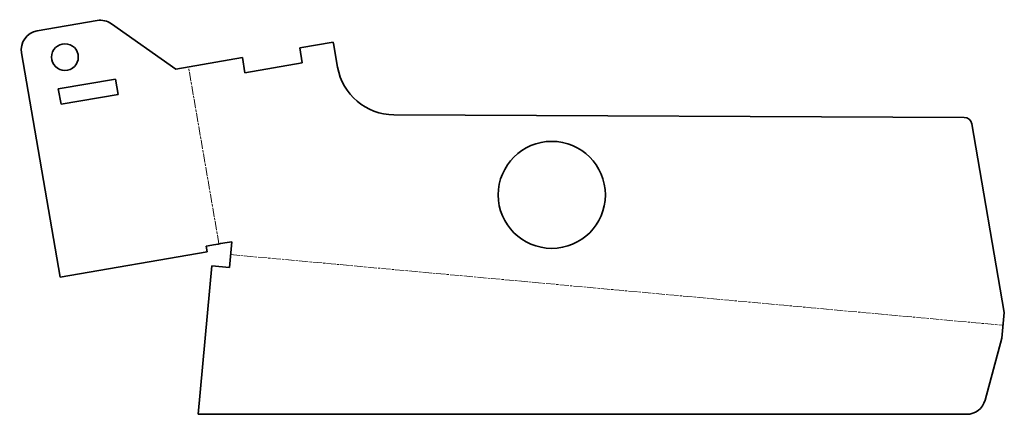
# Model space of a CAD drawing. Header units: millimetres. Extents: x 0 to 257, y 0 to 103.
import ezdxf

# ---------------------------------------------------------------- set-up
doc = ezdxf.new("R2010")
doc.units = ezdxf.units.MM
doc.linetypes.add('Chain', pattern=[13.68, 9.12, -1.14, 2.28, -1.14])
doc.layers.add('SIMUMAK Bend Centerline (ISO)', color=7, linetype='Chain', lineweight=9)
doc.layers.add('SIMUMAK Visible (ISO)', color=7, linetype='Continuous', lineweight=35)

# ---------------------------------------------------------------- blocks, each defined once
blk = doc.blocks.new('SIL-026-CSLR-01_Sheet_6_SIL-026-CSLR-01 (Desplegada)')
at = {"layer": 'SIMUMAK Bend Centerline (ISO)', "ltscale": 0.263158}
for p, q in [((-77.27, -6.71), (-85.24, 39.6)), ((-74.23, -9.52), (127.69, -28.02))]:
    blk.add_line(p, q, dxfattribs=at)
at = {"layer": 'SIMUMAK Visible (ISO)'}
for p, q in [((-124.8, 49.03), (-109.1, 51.73)), ((-88.58, 39.02), (-105.37, 50.88)), ((-47.43, 46.11), (-56.17, 44.6)), ((-56.17, 44.6), (-55.49, 40.66)), ((-47.34, 45.75), (-46.27, 39.53)), ((-118.79, -15.39), (-128.88, 43.25)), ((-71.15, 42.02), (-88.58, 39.02)), ((-70.47, 38.08), (-71.15, 42.02)), ((-55.49, 40.66), (-70.47, 38.08)), ((-119.25, 33.85), (-104.27, 36.43)), ((-104.27, 36.43), (-103.57, 32.39)), ((-118.55, 29.81), (-119.25, 33.85)), ((-103.57, 32.39), (-118.55, 29.81)), ((-31.56, 27.07), (117.55, 26.36)), ((119.51, 24.7), (128, -24.64)), ((-80.61, -7.29), (-80.35, -8.77)), ((-74.54, -12.9), (-73.92, -6.14)), ((-118.79, -15.39), (-80.35, -8.77)), ((-82.68, -51.31), (-79.13, -12.48)), ((-74.54, -12.9), (-79.13, -12.48)), ((128, -24.64), (127.38, -31.4)), ((122.96, -47.63), (127.38, -31.4)), ((-82.68, -51.31), (118.14, -51.31))]:
    blk.add_line(p, q, dxfattribs=at)
for centre, radius in [((-117.53, 42.16), 3.5), ((9.73, 6.11), 14)]:
    blk.add_circle(centre, radius, dxfattribs=at)
at = {"layer": 'SIMUMAK Visible (ISO)', "extrusion": (0, 0, -1)}
for centre, radius, start, end in [((108.26, 46.8), 5, 80.2349, 125.2349), ((123.95, 44.1), 5, 350.2349, 80.2349), ((49.31, 45.42), 2, 159.7874, 170.2349), ((-117.54, 24.36), 2, 90.2749, 170.2349), ((-118.14, -46.31), 5, 195.2349, 270)]:
    blk.add_arc(centre, radius, start, end, dxfattribs=at)
at = {"layer": 'SIMUMAK Visible (ISO)'}
blk.add_arc((-31.48, 42.07), 15, 189.7651, 269.7251, dxfattribs=at)
for points in [[(-80.61, -7.29), (-79.96, -7.18), (-79.31, -7.07), (-78.66, -6.95)], [(-78.66, -6.95), (-77.08, -6.68), (-75.5, -6.41), (-73.92, -6.14)]]:
    blk.add_open_spline(points, degree=3, dxfattribs=at)

msp = doc.modelspace()

# ---------------------------------------------------------------- block references
msp.add_blockref('SIL-026-CSLR-01_Sheet_6_SIL-026-CSLR-01 (Desplegada)', (128.88, 51.31))

doc.saveas('drawing.dxf')
